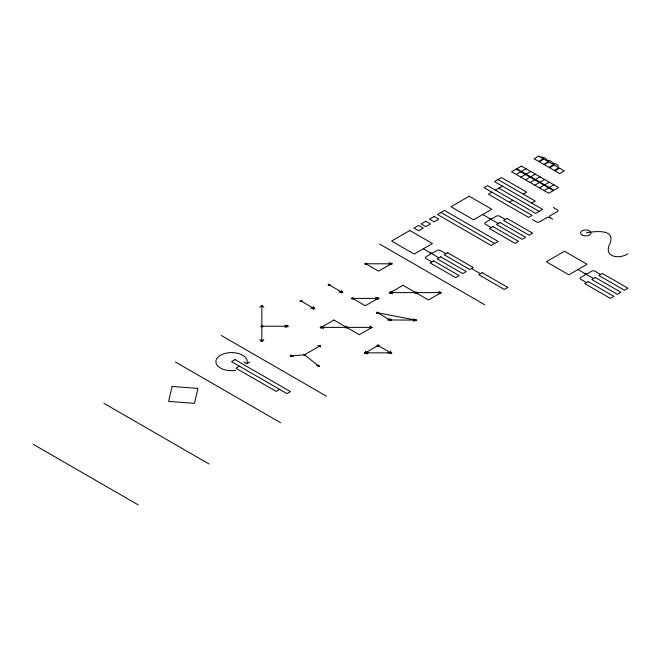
<?xml version="1.0" encoding="UTF-8"?>
<svg xmlns="http://www.w3.org/2000/svg" width="661" height="661" viewBox="0 0 661 661"><rect width="100%" height="100%" fill="white"/><g stroke="black" fill="none" stroke-linecap="round" stroke-linejoin="round"><path stroke-width="0.99" d="M293.319 356.684L290.956 355.891L291.063 354.907M365.566 351.082L365.318 352.85L367.656 353.999M320.172 347.289L320.519 345.554L317.924 345.513M259.872 307.365L261.863 305.465L263.855 307.365M259.872 339.572L261.863 340.919L263.855 339.572M516.216 174.454L520.868 171.769M521.413 171.455L526.065 168.77M491.916 192.177L488.429 194.194L528.66 217.419L532.146 215.412L484.067 187.65L487.562 185.634L535.641 213.396L542.615 209.363L494.535 181.601L501.517 177.578L526.751 192.144L523.264 194.16M495.403 190.161L502.385 186.138M520.868 177.14L525.512 174.454M526.065 174.132L530.709 171.455M525.512 179.817L530.155 177.14M530.709 176.817L535.352 174.132M530.155 182.502L534.807 179.817M535.352 179.503L540.004 176.817M534.807 185.187L539.45 182.502M540.004 182.18L544.647 179.503M509.3 202.216L512.796 200.2M539.45 187.864L544.094 185.187M544.647 184.865L549.291 182.18M239.414 366.169L235.919 368.185L276.158 391.411L279.644 389.395M544.094 190.55L548.746 187.864M549.291 187.55L553.943 184.865M243.901 362.021L246.817 363.707L249.742 362.021M531.708 203.067L535.195 201.051L498.03 179.594M290.956 355.891L304.473 354.817L320.519 345.554M388.916 264.937L391.254 263.789L388.916 262.64M284.974 327.385L287.304 326.237L284.974 325.088M375.696 299.532L378.026 298.384L375.696 297.235M392.642 291.476L390.312 292.625L392.642 293.773M323.526 326.22L321.196 327.369L323.526 328.525M438.863 293.773L441.193 292.625L438.863 291.476M369.739 328.525L372.069 327.369L369.739 326.22M413.307 321.246L415.645 320.098L413.307 318.949M367.656 351.702L365.318 352.85L390.758 352.85L390.519 351.082M627.859 253.865C619.456 259.269 603.534 257.468 609.591 244.322C616.804 228.648 595.09 231.168 586.348 232.862M368.375 352.71L365.318 352.85L378.042 345.505L390.758 352.85L387.701 352.71M261.863 326.237L287.304 326.237M338.779 292.038L341.836 292.179L341.597 290.41M310.695 308.249L313.752 308.39L313.512 306.63M387.148 319.957L415.645 320.098L377.481 312.752L390.205 320.098L389.965 318.338M291.055 356.271L291.658 356.023A1.983 1.148 0 0 0 290.848 355.527L290.286 355.816A1.983 1.148 0 0 0 291.063 356.262M316.479 365.211L318.858 366.161L318.594 365.037M553.356 207.504L557.314 209.785A2.247 1.297 0 0 1 557.314 211.627L550.026 215.833A2.247 1.297 0 0 0 550.026 217.667L552.753 219.245M498.898 188.154L539.128 211.38M532.419 219.592L536.377 221.873A2.247 1.297 0 0 0 539.558 221.873L546.845 217.667A2.247 1.297 0 0 1 550.026 217.667M505.335 219.46L499.592 216.147A2.247 1.297 0 0 0 496.411 216.147L492.544 218.378A2.247 1.297 0 0 1 489.363 218.378A2.247 1.297 0 0 1 489.363 220.212L485.496 222.443A2.247 1.297 0 0 0 485.496 224.286L491.239 227.591M600.618 274.472L594.883 271.159A2.247 1.297 0 0 0 591.702 271.159L587.836 273.39A2.247 1.297 0 0 1 584.655 273.39A2.247 1.297 0 0 1 584.655 275.224L580.788 277.463A2.247 1.297 0 0 0 580.788 279.297L586.522 282.611M482.687 214.519L498.287 223.525M577.978 269.539L593.57 278.537M441.036 212.495L494.709 243.488M445.935 253.75L440.201 250.436A2.247 1.297 0 0 0 437.02 250.436L433.153 252.667A2.247 1.297 0 0 1 429.972 252.667A2.247 1.297 0 0 1 429.972 254.502L426.105 256.732A2.247 1.297 0 0 0 426.105 258.575L431.84 261.888M471.524 268.523L480.44 273.671M423.296 248.809L438.887 257.815M379.654 244.074L484.802 304.779M329.12 284.833L341.836 292.179M301.036 301.044L313.752 308.39M221.311 335.491L326.46 396.195M175.413 361.988L280.561 422.701M103.876 403.293L209.025 463.997M33.05 444.184L138.199 504.888M304.473 354.817L318.858 366.161M261.863 305.465L261.863 340.919M235.68 370.367A15.674 9.047 0 0 1 215.973 362.542A15.674 9.047 0 0 1 232.581 352.61A15.674 9.047 0 0 1 246.817 363.707M541.062 157.037A5.833 3.363 0 0 1 546.622 159.962M547.011 160.202A5.833 3.363 0 0 1 552.571 163.127M552.778 163.333A5.833 3.363 0 0 1 558.338 166.25M303.696 354.503L303.829 354.767A1.925 1.107 0 0 0 304.704 355.23L305.109 354.866A1.925 1.107 0 0 0 304.234 354.403L303.696 354.503M318.081 365.847L318.189 366.078A1.983 1.148 0 0 0 318.966 366.533L319.527 366.244A1.983 1.148 0 0 0 318.751 365.797L318.106 365.789M172.042 386.437L168.638 401.376L194.499 403.334L197.903 388.404L172.042 386.437M409.828 230.515L391.601 241.034L414.174 254.072L432.41 243.545L409.828 230.515M418.636 225.426L413.993 228.111L418.636 230.788L423.28 228.111L418.636 225.426M425.791 221.295L421.148 223.98L425.791 226.665L430.435 223.98L425.791 221.295M434.153 216.469L429.501 219.155L434.153 221.832L438.797 219.155L434.153 216.469M444.523 210.479L437.541 214.511L491.222 245.504L498.204 241.472L444.523 210.479M469.219 196.226L450.992 206.744L473.573 219.782L491.801 209.256L469.219 196.226M516.216 169.092L511.573 171.769L548.746 193.235L553.389 190.55L516.216 169.092M521.413 166.085L516.77 168.77L553.943 190.228L558.586 187.55L521.413 166.085M538.698 156.112L534.055 158.789L538.698 161.474L543.35 158.789L538.698 156.112M543.796 159.053L539.153 161.73L543.796 164.415L548.448 161.73L543.796 159.053M548.894 161.995L544.251 164.68L548.894 167.357L553.538 164.68L548.894 161.995M554.215 165.068L549.564 167.745L554.215 170.431L558.859 167.745L554.215 165.068M391.254 263.789L378.53 271.134L365.814 263.789L391.254 263.789M559.693 168.225L555.042 170.91L559.693 173.595L564.337 170.91L559.693 168.225M235.052 359.625L231.565 361.641L286.957 393.617L290.443 391.601L235.052 359.625M433.591 260.88L430.096 262.896L455.685 277.661L459.172 275.645L433.591 260.88M440.631 256.807L437.144 258.823L462.733 273.596L466.22 271.58L440.631 256.807M447.679 252.742L444.192 254.758L469.781 269.523L473.268 267.515L447.679 252.742M492.982 226.591L489.495 228.599L515.076 243.372L518.563 241.356L492.982 226.591M500.03 222.517L496.535 224.533L522.124 239.307L525.611 237.291L500.03 222.517M507.078 218.452L503.583 220.468L529.172 235.233L532.659 233.217L507.078 218.452M333.912 320.031L321.196 327.369L372.069 327.369L359.353 334.714L333.912 320.031M378.026 298.384L365.31 305.729L352.586 298.384L378.026 298.384M403.036 285.279L390.312 292.625L441.193 292.625L428.468 299.962L403.036 285.279M482.183 272.663L478.696 274.679L504.285 289.444L507.772 287.436L482.183 272.663M564.511 251.238L546.283 261.764L568.865 274.794L587.092 264.276L564.511 251.238M588.273 281.603L584.778 283.619L610.367 298.392L613.854 296.376L588.273 281.603M595.321 277.529L591.826 279.545L617.415 294.319L620.902 292.302L595.321 277.529M602.361 273.464L598.874 275.48L624.463 290.253L627.95 288.237L602.361 273.464M390.684 264.268A1.008 0.578 0 0 0 392.254 263.83A1.008 0.578 0 0 0 390.808 263.268A1.008 0.578 0 0 0 390.684 264.268M365.31 264.293A1.008 0.578 0 0 0 366.814 263.789A1.008 0.578 0 0 0 365.31 263.285A1.008 0.578 0 0 0 365.31 264.293M328.616 285.337A1.008 0.578 0 0 0 330.12 284.833A1.008 0.578 0 0 0 328.616 284.329A1.008 0.578 0 0 0 328.616 285.337M341.34 292.683A1.008 0.578 0 0 0 342.844 292.179A1.008 0.578 0 0 0 341.34 291.675A1.008 0.578 0 0 0 341.34 292.683M352.082 298.888A1.008 0.578 0 0 0 353.594 298.384A1.008 0.578 0 0 0 352.082 297.88A1.008 0.578 0 0 0 352.082 298.888M377.464 298.863A1.008 0.578 0 0 0 379.026 298.425A1.008 0.578 0 0 0 377.588 297.863A1.008 0.578 0 0 0 377.464 298.863M389.643 320.577A1.008 0.578 0 0 0 391.205 320.139A1.008 0.578 0 0 0 389.767 319.577A1.008 0.578 0 0 0 389.643 320.577M376.985 313.256A1.008 0.578 0 0 0 378.489 312.752A1.008 0.578 0 0 0 376.985 312.256A1.008 0.578 0 0 0 376.985 313.256M415.075 320.577A1.008 0.578 0 0 0 416.645 320.139A1.008 0.578 0 0 0 415.199 319.577A1.008 0.578 0 0 0 415.075 320.577M415.248 293.12A1.008 0.578 0 0 0 416.76 292.625A1.008 0.578 0 0 0 415.248 292.121A1.008 0.578 0 0 0 415.248 293.12M389.808 293.12A1.008 0.578 0 0 0 391.32 292.625A1.008 0.578 0 0 0 389.808 292.121A1.008 0.578 0 0 0 389.808 293.12M300.474 301.532A1.008 0.578 0 0 0 302.036 301.085A1.008 0.578 0 0 0 300.598 300.524A1.008 0.578 0 0 0 300.474 301.532M313.256 308.894A1.008 0.578 0 0 0 314.76 308.39A1.008 0.578 0 0 0 313.256 307.886A1.008 0.578 0 0 0 313.256 308.894M377.538 346.009A1.008 0.578 0 0 0 379.042 345.505A1.008 0.578 0 0 0 377.538 345.001A1.008 0.578 0 0 0 377.538 346.009M390.254 353.354A1.008 0.578 0 0 0 391.766 352.85A1.008 0.578 0 0 0 390.254 352.346A1.008 0.578 0 0 0 390.254 353.354M364.756 353.329A1.008 0.578 0 0 0 366.326 352.891A1.008 0.578 0 0 0 364.88 352.33A1.008 0.578 0 0 0 364.756 353.329M261.302 341.398A1.008 0.578 0 0 0 262.871 340.96A1.008 0.578 0 0 0 261.425 340.398A1.008 0.578 0 0 0 261.302 341.398M261.368 326.732A1.008 0.578 0 0 0 262.871 326.237A1.008 0.578 0 0 0 261.368 325.733A1.008 0.578 0 0 0 261.368 326.732M286.742 326.716A1.008 0.578 0 0 0 288.303 326.278A1.008 0.578 0 0 0 286.866 325.716A1.008 0.578 0 0 0 286.742 326.716M320.692 327.873A1.008 0.578 0 0 0 322.196 327.369A1.008 0.578 0 0 0 320.692 326.873A1.008 0.578 0 0 0 320.692 327.873M346.133 327.873A1.008 0.578 0 0 0 347.636 327.369A1.008 0.578 0 0 0 346.133 326.873A1.008 0.578 0 0 0 346.133 327.873M583.019 235.456A5.172 2.991 0 0 0 590.942 233.036A5.172 2.991 0 0 0 583.341 230.284A5.172 2.991 0 0 0 583.019 235.456"/></g></svg>
